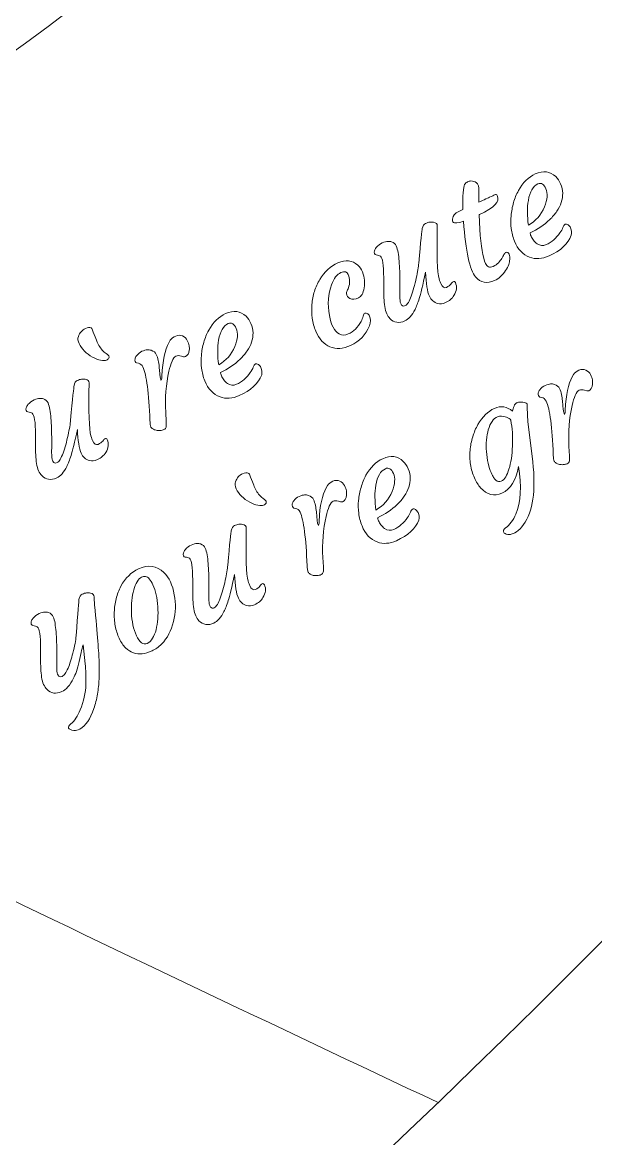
# Model space of a CAD drawing. Header units: inches. Extents: x -160 to 752, y 28 to 782.
# Drawn here: x 522.1 to 593.1, y 253.3 to 391.7 of the extents above; entities that cross this region are included whole.
import ezdxf

# ---------------------------------------------------------------- set-up
doc = ezdxf.new("R2010")
doc.units = ezdxf.units.IN
doc.header["$MEASUREMENT"] = 0
doc.layers.add('_U+0421_U+043B_U+043E_U+0439 1', color=7, linetype='Continuous')

# ---------------------------------------------------------------- blocks, each defined once
blk = doc.blocks.new('block 2')
at = {"layer": '_U+0421_U+043B_U+043E_U+0439 1', "color": 12, "lineweight": 9, "true_color": 0xe30513}
for points, knots in [([(305.09, 27.81), (184.24, 132.09), (55.29, 227.61), (-54.65, 344.61), (-130.38, 432.04), (-160.47, 554.53), (-106.38, 659.79), (-61.65, 746.82), (0.67, 769.94), (55.4, 761.15), (152.47, 745.58), (244.36, 626.03), (305, 559.17), (383.27, 640.56), (469.58, 781.89), (597.36, 753.44), (657.3, 740.1), (700.3, 699.79), (723.45, 645.65), (746.6, 591.54), (751.52, 539.49), (735.49, 482.62), (690.02, 321.27), (429.51, 136.47), (305.09, 27.81), (305.09, 27.81), (305.09, 27.81), (305.09, 27.81)], [0, 0, 0, 0, 1, 1, 1, 2, 2, 2, 3, 3, 3, 4, 4, 4, 5, 5, 5, 6, 6, 6, 7, 7, 7, 8, 8, 8, 9, 9, 9, 9]), ([(670.88, 364.34), (655.01, 380.54), (632.57, 427.43), (627.62, 477.67), (622.67, 527.9), (621.34, 580.31), (602.67, 628.66), (589.88, 661.76), (568.4, 688.48), (543.29, 712.94), (541.66, 711.85), (541.26, 708.78), (541.34, 708.11), (541.8, 704.21), (541.67, 700.71), (541.67, 697.3), (541.49, 692.71), (539.04, 688.35), (534.61, 686.78), (530.95, 685.48), (528.52, 686.5), (527.18, 688.24), (524.79, 691.33), (526.96, 699.99), (527.97, 703.86), (522.78, 702.35), (514.64, 698.89), (511.71, 703.18), (510.34, 705.19), (510.19, 707.53), (510.99, 709.72), (511.79, 711.92), (513.07, 713.55), (515.07, 714.76), (519.19, 717.24), (526.43, 717.48), (531.32, 717.21), (532.9, 717.12), (535.12, 718.53), (535.98, 719.89), (526.65, 728.66), (516.26, 737.13), (506.63, 745.69)], [0, 0, 0, 0, 1, 1, 1, 2, 2, 2, 3, 3, 3, 4, 4, 4, 5, 5, 5, 6, 6, 6, 7, 7, 7, 8, 8, 8, 9, 9, 9, 10, 10, 10, 11, 11, 11, 12, 12, 12, 13, 13, 13, 14, 14, 14, 14]), ([(734.6, 615.17), (715.07, 606.43), (695.54, 597.69), (677.91, 587.38), (678.45, 585.5), (680.71, 584.45), (681.37, 584.32), (685.22, 583.56), (688.52, 582.36), (691.76, 581.32), (696.07, 579.73), (699.46, 576.06), (699.6, 571.37), (699.72, 567.49), (698, 565.49), (695.93, 564.74), (692.26, 563.42), (684.68, 568.14), (681.31, 570.29), (681.15, 564.89), (681.95, 556.08), (676.96, 554.61), (674.63, 553.93), (672.36, 554.5), (670.52, 555.94), (668.67, 557.37), (667.5, 559.08), (666.97, 561.37), (665.87, 566.05), (667.87, 573.01), (669.63, 577.58), (670.2, 579.05), (670.01, 580.87), (668.99, 582.1), (655.04, 573.1), (642.52, 562.61), (632.67, 550.23), (610.05, 521.8), (601.03, 481.69), (582.53, 450.13), (581.07, 450.78), (580.09, 452.32), (579.94, 453.89), (579.48, 458.76), (578.17, 465.89), (575.1, 469.59), (573.61, 471.4), (571.79, 472.41), (569.51, 472.87), (567.22, 473.34), (564.93, 472.84), (563.15, 471.19), (559.34, 467.65), (563.97, 460.12), (566.24, 455.22), (562.27, 455.64), (553.38, 456.48), (550.68, 453.66), (549.16, 452.08), (548.51, 449.52), (550.34, 446.1), (552.56, 441.96), (557.24, 440.18), (561.8, 440.68), (565.17, 441.19), (568.65, 441.59), (572.44, 442.63), (573.09, 442.81), (575.4, 442.79), (576.72, 441.35), (555.97, 411.27), (524.71, 390.15), (493.44, 369.02)], [0, 0, 0, 0, 1, 1, 1, 2, 2, 2, 3, 3, 3, 4, 4, 4, 5, 5, 5, 6, 6, 6, 7, 7, 7, 8, 8, 8, 9, 9, 9, 10, 10, 10, 11, 11, 11, 12, 12, 12, 13, 13, 13, 14, 14, 14, 15, 15, 15, 16, 16, 16, 17, 17, 17, 18, 18, 18, 19, 19, 19, 20, 20, 20, 21, 21, 21, 22, 22, 22, 23, 23, 23, 24, 24, 24, 24]), ([(-133.18, 526.04), (-108.39, 533.44), (-83.6, 540.85), (-55.47, 535.1), (-54.61, 536.86), (-55.84, 539.06), (-56.24, 539.6), (-58.58, 542.75), (-60.21, 545.86), (-61.91, 548.81), (-64.03, 552.88), (-64.07, 557.88), (-61.02, 561.45), (-58.5, 564.4), (-55.88, 564.72), (-53.85, 563.88), (-50.24, 562.39), (-47.8, 553.8), (-46.76, 549.95), (-43.01, 553.84), (-37.67, 560.89), (-33, 558.62), (-30.8, 557.56), (-29.51, 555.61), (-29.12, 553.31), (-28.72, 551.01), (-29.01, 548.95), (-30.14, 546.9), (-32.48, 542.7), (-38.64, 538.89), (-43.02, 536.7), (-44.43, 535.99), (-45.61, 534.2), (-45.68, 532.6), (-43.53, 531.93), (-41.35, 531.19), (-39.15, 530.35), (-4.07, 517.06), (36.62, 481.68), (67.42, 458.65), (98.21, 435.62), (119.11, 424.94), (144.76, 406.58), (170.42, 388.23), (200.83, 362.19), (232.92, 357.15), (265.02, 352.1), (298.81, 368.05), (336.18, 364.29), (362.16, 361.67), (390.05, 349.49), (418.01, 335.27), (417.56, 333.74), (416.16, 332.58), (414.62, 332.23), (409.84, 331.15), (402.94, 328.94), (399.66, 325.43), (398.06, 323.72), (397.29, 321.79), (397.12, 319.46), (396.95, 317.13), (397.73, 314.93), (399.6, 313.37), (403.59, 310.04), (410.47, 315.6), (415.05, 318.47), (415.14, 314.48), (415.43, 305.55), (418.57, 303.23), (420.34, 301.93), (422.95, 301.61), (426.11, 303.86), (429.94, 306.59), (431.11, 311.46), (430.03, 315.92), (429.09, 319.19), (428.26, 322.6), (426.74, 326.22), (426.48, 326.84), (425.92, 329.01), (427.18, 330.5), (436.29, 325.75), (445.6, 320.79), (454.68, 316.03), (470.92, 307.53), (487.23, 299.46), (503.26, 291.59), (502.8, 290.06), (501.4, 288.89), (499.86, 288.55), (495.08, 287.47), (488.18, 285.26), (484.9, 281.75), (483.3, 280.03), (482.53, 278.11), (482.36, 275.78), (482.19, 273.45), (482.97, 271.25), (484.84, 269.68), (488.83, 266.36), (495.71, 271.91), (500.29, 274.79), (500.38, 270.79), (500.67, 261.87), (503.81, 259.55), (505.58, 258.24), (508.2, 257.93), (511.36, 260.18), (515.18, 262.91), (516.35, 267.77), (515.27, 272.23), (514.33, 275.51), (513.5, 278.92), (511.98, 282.54), (511.72, 283.16), (511.3, 285.41), (512.56, 286.9), (532.97, 276.97), (553.26, 267.38), (573.56, 257.79)], [0, 0, 0, 0, 1, 1, 1, 2, 2, 2, 3, 3, 3, 4, 4, 4, 5, 5, 5, 6, 6, 6, 7, 7, 7, 8, 8, 8, 9, 9, 9, 10, 10, 10, 11, 11, 11, 12, 12, 12, 13, 13, 13, 14, 14, 14, 15, 15, 15, 16, 16, 16, 17, 17, 17, 18, 18, 18, 19, 19, 19, 20, 20, 20, 21, 21, 21, 22, 22, 22, 23, 23, 23, 24, 24, 24, 25, 25, 25, 26, 26, 26, 27, 27, 27, 28, 28, 28, 29, 29, 29, 30, 30, 30, 31, 31, 31, 32, 32, 32, 33, 33, 33, 34, 34, 34, 35, 35, 35, 36, 36, 36, 37, 37, 37, 38, 38, 38, 39, 39, 39, 40, 40, 40, 40])]:
    blk.add_open_spline(points, degree=3, knots=knots, dxfattribs=at)
at = {"layer": '_U+0421_U+043B_U+043E_U+0439 1', "lineweight": 0}
for points, knots in [([(583.03, 364.55), (582.82, 365.07), (582.69, 365.59), (582.63, 366.11), (582.56, 366.64), (582.56, 367.17), (582.61, 367.71), (582.66, 368.26), (582.76, 368.8), (582.91, 369.33), (583.06, 369.86), (583.26, 370.36), (583.52, 370.82), (584.06, 371.81), (584.76, 372.5), (585.61, 372.88), (586.6, 373.33), (587.44, 373.22), (588.14, 372.55), (588.38, 372.32), (588.58, 372.02), (588.75, 371.64), (588.92, 371.26), (589, 370.87), (589.01, 370.49), (589.01, 370.11), (588.95, 369.72), (588.83, 369.35), (588.7, 368.97), (588.51, 368.61), (588.27, 368.25), (588.02, 367.88), (587.74, 367.54), (587.4, 367.22), (586.71, 366.56), (585.9, 366.01), (584.96, 365.57), (584.97, 365.48), (585.01, 365.35), (585.08, 365.19), (585.15, 365.03), (585.25, 364.85), (585.38, 364.67), (585.51, 364.49), (585.66, 364.34), (585.83, 364.23), (586.2, 363.98), (586.58, 363.94), (586.97, 364.12), (587.64, 364.42), (588.2, 364.91), (588.66, 365.59), (588.83, 365.83), (588.95, 366.05), (589.03, 366.25), (589.11, 366.46), (589.2, 366.59), (589.3, 366.64), (589.41, 366.68), (589.53, 366.66), (589.66, 366.57), (589.79, 366.48), (589.9, 366.36), (589.97, 366.2), (590.11, 365.9), (590.14, 365.59), (590.07, 365.29), (589.67, 364.23), (588.75, 363.37), (587.31, 362.72), (586.45, 362.34), (585.65, 362.28), (584.91, 362.56), (584.07, 362.88), (583.44, 363.55), (583.03, 364.55), (583.03, 364.55), (583.03, 364.55), (583.03, 364.55)], [0, 0, 0, 0, 1, 1, 1, 2, 2, 2, 3, 3, 3, 4, 4, 4, 5, 5, 5, 6, 6, 6, 7, 7, 7, 8, 8, 8, 9, 9, 9, 10, 10, 10, 11, 11, 11, 12, 12, 12, 13, 13, 13, 14, 14, 14, 15, 15, 15, 16, 16, 16, 17, 17, 17, 18, 18, 18, 19, 19, 19, 20, 20, 20, 21, 21, 21, 22, 22, 22, 23, 23, 23, 24, 24, 24, 25, 25, 25, 26, 26, 26, 26]), ([(581.96, 363.15), (582.13, 363.23), (582.26, 363.15), (582.36, 362.93), (582.45, 362.74), (582.47, 362.52), (582.44, 362.29), (582.44, 361.89), (582.27, 361.43), (581.93, 360.91), (581.55, 360.33), (581.1, 359.92), (580.56, 359.68), (579.62, 359.26), (578.84, 359.4), (578.22, 360.13), (577.48, 360.99), (576.97, 363.28), (576.71, 367.03), (576.02, 366.78), (575.6, 366.74), (575.46, 366.88), (575.43, 366.93), (575.39, 366.98), (575.36, 367.04), (575.34, 367.1), (575.33, 367.18), (575.35, 367.29), (575.37, 367.4), (575.4, 367.51), (575.45, 367.62), (575.58, 367.88), (575.75, 368.06), (575.96, 368.15), (575.96, 368.15), (576.65, 368.46), (576.65, 368.46), (576.61, 370.21), (576.68, 371.24), (576.85, 371.57), (576.94, 371.72), (577.06, 371.83), (577.22, 371.9), (577.37, 371.97), (577.51, 372.01), (577.63, 372.01), (577.76, 372.02), (577.88, 372.01), (577.99, 371.96), (578.25, 371.88), (578.44, 371.72), (578.53, 371.51), (578.59, 371.39), (578.61, 371.24), (578.61, 371.06), (578.61, 371.06), (578.6, 369.37), (578.6, 369.37), (578.6, 369.37), (578.8, 369.47), (578.8, 369.47), (579.16, 369.63), (579.45, 369.76), (579.67, 369.87), (579.67, 369.87), (579.83, 369.94), (580.16, 370.1), (580.27, 370.15), (580.41, 370.22), (580.57, 370.29), (580.74, 370.37), (580.85, 370.35), (580.9, 370.23), (581.25, 369.46), (580.51, 368.67), (578.71, 367.85), (578.71, 367.85), (578.64, 367.82), (578.64, 367.82), (578.64, 367.82), (578.74, 366.03), (578.74, 366.03), (578.88, 363.92), (579.12, 362.5), (579.45, 361.78), (579.54, 361.58), (579.66, 361.44), (579.8, 361.37), (579.95, 361.3), (580.15, 361.32), (580.4, 361.43), (580.66, 361.55), (580.87, 361.7), (581.04, 361.88), (581.2, 362.06), (581.35, 362.24), (581.45, 362.42), (581.56, 362.6), (581.65, 362.75), (581.72, 362.89), (581.8, 363.03), (581.88, 363.12), (581.96, 363.15), (581.96, 363.15), (581.96, 363.15), (581.96, 363.15)], [0, 0, 0, 0, 1, 1, 1, 2, 2, 2, 3, 3, 3, 4, 4, 4, 5, 5, 5, 6, 6, 6, 7, 7, 7, 8, 8, 8, 9, 9, 9, 10, 10, 10, 11, 11, 11, 12, 12, 12, 13, 13, 13, 14, 14, 14, 15, 15, 15, 16, 16, 16, 17, 17, 17, 18, 18, 18, 19, 19, 19, 20, 20, 20, 21, 21, 21, 22, 22, 22, 23, 23, 23, 24, 24, 24, 25, 25, 25, 26, 26, 26, 27, 27, 27, 28, 28, 28, 29, 29, 29, 30, 30, 30, 31, 31, 31, 32, 32, 32, 33, 33, 33, 34, 34, 34, 35, 35, 35, 35]), ([(585.94, 371.64), (585.33, 371.37), (584.93, 370.68), (584.75, 369.6), (584.59, 368.67), (584.6, 367.64), (584.75, 366.52), (585.68, 367.06), (586.34, 367.82), (586.75, 368.81), (587.13, 369.73), (587.18, 370.48), (586.92, 371.05), (586.67, 371.62), (586.34, 371.82), (585.94, 371.64), (585.94, 371.64), (585.94, 371.64), (585.94, 371.64)], [0, 0, 0, 0, 1, 1, 1, 2, 2, 2, 3, 3, 3, 4, 4, 4, 5, 5, 5, 6, 6, 6, 6]), ([(575.42, 359.52), (575.55, 359.58), (575.65, 359.55), (575.71, 359.41), (575.94, 358.91), (575.88, 358.37), (575.53, 357.81), (575.3, 357.44), (574.95, 357.15), (574.5, 356.94), (574.13, 356.78), (573.81, 356.74), (573.53, 356.82), (573.04, 356.97), (572.69, 357.28), (572.49, 357.73), (572.23, 358.3), (572.07, 359.29), (572.02, 360.69), (571.67, 359.08), (571.41, 358), (571.23, 357.44), (571.05, 356.88), (570.87, 356.43), (570.71, 356.09), (570.34, 355.35), (569.92, 354.88), (569.45, 354.67), (568.74, 354.34), (568.12, 354.44), (567.6, 354.95), (567.44, 355.11), (567.31, 355.31), (567.2, 355.56), (567.09, 355.8), (567.01, 356.1), (566.95, 356.44), (566.9, 356.78), (566.87, 357.15), (566.85, 357.54), (566.83, 357.93), (566.83, 358.33), (566.83, 358.75), (566.83, 358.75), (566.83, 360.01), (566.83, 360.01), (566.82, 361.62), (566.69, 362.51), (566.42, 362.69), (566.3, 362.77), (566.12, 362.82), (565.88, 362.84), (565.79, 362.85), (565.73, 362.9), (565.68, 363.01), (565.63, 363.11), (565.63, 363.23), (565.68, 363.36), (565.72, 363.49), (565.79, 363.62), (565.89, 363.75), (566.11, 364.01), (566.37, 364.2), (566.65, 364.33), (566.93, 364.46), (567.16, 364.52), (567.34, 364.53), (567.52, 364.54), (567.67, 364.51), (567.81, 364.46), (568.08, 364.36), (568.27, 364.19), (568.38, 363.96), (568.48, 363.73), (568.56, 363.45), (568.62, 363.13), (568.67, 362.81), (568.71, 362.45), (568.74, 362.06), (568.77, 361.67), (568.8, 361.26), (568.81, 360.84), (568.84, 359.72), (568.85, 358.98), (568.84, 358.61), (568.84, 358.61), (568.82, 357.8), (568.82, 357.8), (568.82, 357.32), (568.86, 357), (568.93, 356.84), (569.01, 356.68), (569.09, 356.57), (569.17, 356.53), (569.25, 356.49), (569.36, 356.5), (569.5, 356.56), (569.63, 356.62), (569.76, 356.75), (569.88, 356.96), (570, 357.17), (570.12, 357.43), (570.24, 357.74), (570.36, 358.05), (570.47, 358.4), (570.58, 358.79), (570.68, 359.17), (570.77, 359.56), (570.86, 359.96), (571.03, 360.75), (571.13, 361.37), (571.17, 361.82), (571.42, 364.55), (571.56, 365.98), (571.6, 366.11), (571.67, 366.44), (571.81, 366.65), (572, 366.74), (572.19, 366.83), (572.37, 366.89), (572.54, 366.91), (572.7, 366.93), (572.85, 366.92), (572.99, 366.89), (573.32, 366.82), (573.48, 366.67), (573.47, 366.46), (573.39, 362.87), (573.46, 360.67), (573.7, 359.87), (573.78, 359.59), (573.85, 359.4), (573.9, 359.31), (574.09, 358.87), (574.33, 358.7), (574.59, 358.82), (574.84, 358.94), (575.03, 359.08), (575.15, 359.24), (575.27, 359.4), (575.36, 359.5), (575.42, 359.52), (575.42, 359.52), (575.42, 359.52), (575.42, 359.52)], [0, 0, 0, 0, 1, 1, 1, 2, 2, 2, 3, 3, 3, 4, 4, 4, 5, 5, 5, 6, 6, 6, 7, 7, 7, 8, 8, 8, 9, 9, 9, 10, 10, 10, 11, 11, 11, 12, 12, 12, 13, 13, 13, 14, 14, 14, 15, 15, 15, 16, 16, 16, 17, 17, 17, 18, 18, 18, 19, 19, 19, 20, 20, 20, 21, 21, 21, 22, 22, 22, 23, 23, 23, 24, 24, 24, 25, 25, 25, 26, 26, 26, 27, 27, 27, 28, 28, 28, 29, 29, 29, 30, 30, 30, 31, 31, 31, 32, 32, 32, 33, 33, 33, 34, 34, 34, 35, 35, 35, 36, 36, 36, 37, 37, 37, 38, 38, 38, 39, 39, 39, 40, 40, 40, 41, 41, 41, 42, 42, 42, 43, 43, 43, 44, 44, 44, 45, 45, 45, 46, 46, 46, 47, 47, 47, 48, 48, 48, 48]), ([(558.42, 353.4), (558.2, 353.91), (558.06, 354.45), (557.98, 355.02), (557.9, 355.58), (557.88, 356.15), (557.93, 356.7), (557.97, 357.26), (558.08, 357.8), (558.25, 358.33), (558.42, 358.86), (558.64, 359.35), (558.92, 359.8), (559.49, 360.76), (560.24, 361.44), (561.16, 361.85), (562.11, 362.28), (562.93, 362.19), (563.61, 361.59), (563.86, 361.37), (564.05, 361.09), (564.2, 360.74), (564.35, 360.39), (564.43, 360.05), (564.46, 359.72), (564.48, 359.38), (564.47, 359.07), (564.41, 358.77), (564.29, 358.1), (564.05, 357.69), (563.69, 357.52), (563.29, 357.34), (562.95, 357.32), (562.65, 357.45), (562.4, 357.57), (562.25, 357.77), (562.2, 358.05), (562.18, 358.14), (562.2, 358.23), (562.26, 358.33), (562.32, 358.43), (562.39, 358.58), (562.46, 358.77), (562.66, 359.33), (562.65, 359.88), (562.43, 360.42), (562.28, 360.78), (561.98, 360.86), (561.52, 360.66), (561.04, 360.44), (560.65, 359.94), (560.36, 359.15), (559.95, 358.01), (559.85, 356.74), (560.1, 355.36), (560.3, 354.16), (560.71, 353.39), (561.32, 353.07), (561.68, 352.88), (562.05, 352.87), (562.44, 353.05), (563.09, 353.34), (563.62, 353.86), (564.02, 354.6), (564.13, 354.83), (564.22, 355.04), (564.27, 355.24), (564.31, 355.45), (564.39, 355.57), (564.49, 355.62), (564.59, 355.66), (564.69, 355.65), (564.8, 355.58), (564.91, 355.52), (565, 355.41), (565.07, 355.26), (565.22, 354.92), (565.22, 354.51), (565.06, 354.05), (564.61, 352.94), (563.84, 352.13), (562.73, 351.63), (561.78, 351.21), (560.93, 351.15), (560.17, 351.45), (559.42, 351.76), (558.84, 352.41), (558.42, 353.4), (558.42, 353.4), (558.42, 353.4), (558.42, 353.4)], [0, 0, 0, 0, 1, 1, 1, 2, 2, 2, 3, 3, 3, 4, 4, 4, 5, 5, 5, 6, 6, 6, 7, 7, 7, 8, 8, 8, 9, 9, 9, 10, 10, 10, 11, 11, 11, 12, 12, 12, 13, 13, 13, 14, 14, 14, 15, 15, 15, 16, 16, 16, 17, 17, 17, 18, 18, 18, 19, 19, 19, 20, 20, 20, 21, 21, 21, 22, 22, 22, 23, 23, 23, 24, 24, 24, 25, 25, 25, 26, 26, 26, 27, 27, 27, 28, 28, 28, 29, 29, 29, 30, 30, 30, 30]), ([(544.66, 347.25), (544.46, 347.76), (544.32, 348.28), (544.26, 348.81), (544.2, 349.33), (544.19, 349.87), (544.24, 350.41), (544.29, 350.95), (544.39, 351.49), (544.54, 352.02), (544.7, 352.55), (544.9, 353.05), (545.15, 353.51), (545.7, 354.51), (546.4, 355.19), (547.24, 355.57), (548.23, 356.02), (549.08, 355.91), (549.78, 355.24), (550.02, 355.02), (550.22, 354.71), (550.38, 354.33), (550.55, 353.95), (550.64, 353.57), (550.64, 353.18), (550.65, 352.8), (550.59, 352.42), (550.46, 352.04), (550.33, 351.67), (550.15, 351.3), (549.9, 350.94), (549.66, 350.58), (549.37, 350.24), (549.03, 349.91), (548.34, 349.25), (547.53, 348.7), (546.6, 348.27), (546.61, 348.17), (546.65, 348.05), (546.72, 347.88), (546.79, 347.72), (546.88, 347.54), (547.02, 347.36), (547.15, 347.18), (547.29, 347.03), (547.46, 346.92), (547.83, 346.67), (548.21, 346.63), (548.6, 346.81), (549.28, 347.11), (549.84, 347.6), (550.3, 348.29), (550.47, 348.52), (550.59, 348.74), (550.67, 348.95), (550.74, 349.15), (550.84, 349.28), (550.94, 349.33), (551.04, 349.37), (551.16, 349.35), (551.3, 349.26), (551.43, 349.17), (551.53, 349.05), (551.61, 348.89), (551.74, 348.59), (551.78, 348.28), (551.71, 347.98), (551.31, 346.92), (550.38, 346.06), (548.94, 345.41), (548.09, 345.03), (547.29, 344.98), (546.55, 345.25), (545.7, 345.57), (545.08, 346.24), (544.66, 347.25), (544.66, 347.25), (544.66, 347.25), (544.66, 347.25)], [0, 0, 0, 0, 1, 1, 1, 2, 2, 2, 3, 3, 3, 4, 4, 4, 5, 5, 5, 6, 6, 6, 7, 7, 7, 8, 8, 8, 9, 9, 9, 10, 10, 10, 11, 11, 11, 12, 12, 12, 13, 13, 13, 14, 14, 14, 15, 15, 15, 16, 16, 16, 17, 17, 17, 18, 18, 18, 19, 19, 19, 20, 20, 20, 21, 21, 21, 22, 22, 22, 23, 23, 23, 24, 24, 24, 25, 25, 25, 26, 26, 26, 26]), ([(547.57, 354.33), (546.96, 354.06), (546.57, 353.38), (546.38, 352.29), (546.23, 351.36), (546.23, 350.33), (546.39, 349.22), (547.31, 349.75), (547.98, 350.51), (548.39, 351.5), (548.76, 352.42), (548.82, 353.17), (548.56, 353.74), (548.3, 354.32), (547.97, 354.51), (547.57, 354.33), (547.57, 354.33), (547.57, 354.33), (547.57, 354.33)], [0, 0, 0, 0, 1, 1, 1, 2, 2, 2, 3, 3, 3, 4, 4, 4, 5, 5, 5, 6, 6, 6, 6]), ([(530.72, 353.64), (531.1, 352.65), (531.32, 352.09), (531.38, 351.96), (531.59, 351.5), (531.87, 351.11), (532.21, 350.79), (532.55, 350.57), (532.74, 350.41), (532.78, 350.32), (532.83, 350.22), (532.82, 350.13), (532.77, 350.05), (532.73, 349.96), (532.63, 349.88), (532.48, 349.81), (532.33, 349.74), (532.09, 349.74), (531.76, 349.8), (531.44, 349.87), (531.11, 349.99), (530.77, 350.18), (529.97, 350.63), (529.4, 351.19), (529.09, 351.86), (528.94, 352.18), (528.91, 352.47), (529, 352.73), (529.17, 353.2), (529.46, 353.53), (529.87, 353.72), (530.17, 353.85), (530.41, 353.88), (530.58, 353.8), (530.64, 353.76), (530.69, 353.71), (530.72, 353.64), (530.72, 353.64), (530.72, 353.64), (530.72, 353.64)], [0, 0, 0, 0, 1, 1, 1, 2, 2, 2, 3, 3, 3, 4, 4, 4, 5, 5, 5, 6, 6, 6, 7, 7, 7, 8, 8, 8, 9, 9, 9, 10, 10, 10, 11, 11, 11, 12, 12, 12, 13, 13, 13, 13]), ([(538.64, 341.12), (538.48, 341.16), (538.34, 341.21), (538.23, 341.28), (538.11, 341.36), (538.03, 341.44), (537.99, 341.51), (537.95, 341.59), (537.92, 341.69), (537.91, 341.82), (537.89, 341.95), (537.88, 342.11), (537.87, 342.3), (537.74, 345.74), (537.45, 347.96), (537, 348.96), (536.86, 349.23), (536.67, 349.38), (536.45, 349.42), (536.45, 349.42), (536.22, 349.46), (536.22, 349.46), (536.15, 349.48), (536.09, 349.54), (536.04, 349.64), (535.99, 349.74), (535.98, 349.85), (536.02, 349.98), (536.05, 350.1), (536.11, 350.23), (536.2, 350.35), (536.39, 350.6), (536.62, 350.78), (536.88, 350.9), (537.15, 351.02), (537.36, 351.08), (537.54, 351.09), (537.71, 351.1), (537.88, 351.08), (538.02, 351.03), (538.34, 350.92), (538.55, 350.75), (538.66, 350.52), (538.76, 350.29), (538.84, 350.04), (538.89, 349.78), (538.95, 349.52), (538.99, 349.25), (539.01, 348.99), (539.04, 348.73), (539.06, 348.48), (539.08, 348.24), (539.1, 348), (539.12, 347.82), (539.14, 347.71), (539.19, 347.49), (539.23, 347.36), (539.26, 347.31), (539.35, 347.5), (539.38, 347.65), (539.35, 347.78), (539.35, 347.78), (539.4, 348.58), (539.4, 348.58), (539.54, 350.27), (539.87, 351.5), (540.39, 352.27), (540.54, 352.48), (540.77, 352.65), (541.06, 352.78), (541.35, 352.92), (541.64, 352.92), (541.91, 352.8), (542.18, 352.67), (542.38, 352.49), (542.5, 352.24), (542.62, 352), (542.7, 351.78), (542.73, 351.6), (542.76, 351.41), (542.76, 351.23), (542.74, 351.04), (542.69, 350.63), (542.54, 350.37), (542.27, 350.24), (542.19, 350.21), (542.11, 350.21), (542.02, 350.23), (542.02, 350.23), (541.76, 350.31), (541.76, 350.31), (541.49, 350.39), (541.27, 350.39), (541.09, 350.31), (540.91, 350.23), (540.75, 350.02), (540.61, 349.67), (540.46, 349.33), (540.33, 348.91), (540.22, 348.42), (539.85, 346.8), (539.72, 345.11), (539.82, 343.35), (539.82, 343.35), (539.89, 342.17), (539.89, 342.17), (539.9, 341.87), (539.9, 341.66), (539.87, 341.51), (539.84, 341.37), (539.75, 341.27), (539.6, 341.2), (539.46, 341.14), (539.3, 341.1), (539.12, 341.09), (538.95, 341.07), (538.79, 341.08), (538.64, 341.12), (538.64, 341.12), (538.64, 341.12), (538.64, 341.12)], [0, 0, 0, 0, 1, 1, 1, 2, 2, 2, 3, 3, 3, 4, 4, 4, 5, 5, 5, 6, 6, 6, 7, 7, 7, 8, 8, 8, 9, 9, 9, 10, 10, 10, 11, 11, 11, 12, 12, 12, 13, 13, 13, 14, 14, 14, 15, 15, 15, 16, 16, 16, 17, 17, 17, 18, 18, 18, 19, 19, 19, 20, 20, 20, 21, 21, 21, 22, 22, 22, 23, 23, 23, 24, 24, 24, 25, 25, 25, 26, 26, 26, 27, 27, 27, 28, 28, 28, 29, 29, 29, 30, 30, 30, 31, 31, 31, 32, 32, 32, 33, 33, 33, 34, 34, 34, 35, 35, 35, 36, 36, 36, 37, 37, 37, 38, 38, 38, 39, 39, 39, 40, 40, 40, 40]), ([(588.59, 336.89), (588.44, 336.92), (588.3, 336.98), (588.18, 337.05), (588.06, 337.13), (587.99, 337.21), (587.95, 337.28), (587.9, 337.36), (587.88, 337.46), (587.86, 337.59), (587.85, 337.72), (587.84, 337.88), (587.83, 338.07), (587.7, 341.51), (587.41, 343.73), (586.96, 344.73), (586.82, 344.99), (586.63, 345.15), (586.41, 345.19), (586.41, 345.19), (586.18, 345.23), (586.18, 345.23), (586.11, 345.25), (586.05, 345.3), (586, 345.41), (585.95, 345.51), (585.94, 345.62), (585.98, 345.75), (586.01, 345.87), (586.07, 346), (586.16, 346.12), (586.35, 346.37), (586.58, 346.55), (586.84, 346.67), (587.11, 346.79), (587.32, 346.85), (587.5, 346.86), (587.67, 346.87), (587.83, 346.85), (587.98, 346.8), (588.29, 346.69), (588.51, 346.52), (588.62, 346.29), (588.72, 346.06), (588.8, 345.81), (588.85, 345.55), (588.91, 345.29), (588.95, 345.02), (588.97, 344.76), (589, 344.5), (589.02, 344.25), (589.04, 344.01), (589.06, 343.77), (589.08, 343.59), (589.1, 343.48), (589.15, 343.26), (589.19, 343.13), (589.22, 343.08), (589.3, 343.26), (589.33, 343.42), (589.31, 343.55), (589.31, 343.55), (589.36, 344.35), (589.36, 344.35), (589.5, 346.04), (589.83, 347.27), (590.35, 348.03), (590.5, 348.25), (590.73, 348.42), (591.02, 348.55), (591.31, 348.69), (591.6, 348.69), (591.87, 348.56), (592.14, 348.44), (592.34, 348.26), (592.46, 348.01), (592.58, 347.76), (592.66, 347.55), (592.69, 347.37), (592.72, 347.18), (592.72, 347), (592.7, 346.81), (592.65, 346.4), (592.5, 346.14), (592.23, 346.01), (592.15, 345.98), (592.07, 345.98), (591.98, 346), (591.98, 346), (591.72, 346.08), (591.72, 346.08), (591.45, 346.16), (591.23, 346.16), (591.05, 346.08), (590.87, 346), (590.71, 345.79), (590.56, 345.44), (590.42, 345.1), (590.29, 344.68), (590.18, 344.19), (589.81, 342.57), (589.68, 340.88), (589.77, 339.11), (589.77, 339.11), (589.85, 337.93), (589.85, 337.93), (589.86, 337.64), (589.85, 337.42), (589.83, 337.28), (589.8, 337.14), (589.71, 337.04), (589.56, 336.97), (589.42, 336.91), (589.26, 336.87), (589.08, 336.86), (588.91, 336.84), (588.75, 336.85), (588.59, 336.89), (588.59, 336.89), (588.59, 336.89), (588.59, 336.89)], [0, 0, 0, 0, 1, 1, 1, 2, 2, 2, 3, 3, 3, 4, 4, 4, 5, 5, 5, 6, 6, 6, 7, 7, 7, 8, 8, 8, 9, 9, 9, 10, 10, 10, 11, 11, 11, 12, 12, 12, 13, 13, 13, 14, 14, 14, 15, 15, 15, 16, 16, 16, 17, 17, 17, 18, 18, 18, 19, 19, 19, 20, 20, 20, 21, 21, 21, 22, 22, 22, 23, 23, 23, 24, 24, 24, 25, 25, 25, 26, 26, 26, 27, 27, 27, 28, 28, 28, 29, 29, 29, 30, 30, 30, 31, 31, 31, 32, 32, 32, 33, 33, 33, 34, 34, 34, 35, 35, 35, 36, 36, 36, 37, 37, 37, 38, 38, 38, 39, 39, 39, 40, 40, 40, 40]), ([(532.28, 340.06), (532.42, 340.12), (532.52, 340.09), (532.58, 339.96), (532.8, 339.45), (532.75, 338.91), (532.4, 338.35), (532.16, 337.98), (531.82, 337.69), (531.37, 337.49), (531, 337.32), (530.67, 337.28), (530.4, 337.36), (529.9, 337.51), (529.56, 337.82), (529.35, 338.27), (529.09, 338.84), (528.94, 339.83), (528.89, 341.23), (528.54, 339.62), (528.27, 338.54), (528.09, 337.98), (527.91, 337.42), (527.74, 336.97), (527.57, 336.63), (527.2, 335.89), (526.79, 335.42), (526.32, 335.21), (525.6, 334.88), (524.98, 334.98), (524.47, 335.49), (524.31, 335.65), (524.18, 335.85), (524.07, 336.1), (523.96, 336.35), (523.87, 336.64), (523.82, 336.98), (523.77, 337.32), (523.73, 337.69), (523.72, 338.08), (523.7, 338.47), (523.69, 338.88), (523.7, 339.29), (523.7, 339.29), (523.69, 340.55), (523.69, 340.55), (523.69, 342.16), (523.55, 343.05), (523.28, 343.23), (523.17, 343.31), (522.99, 343.36), (522.75, 343.38), (522.66, 343.39), (522.59, 343.45), (522.54, 343.55), (522.5, 343.65), (522.5, 343.77), (522.54, 343.9), (522.58, 344.03), (522.66, 344.16), (522.76, 344.29), (522.98, 344.55), (523.23, 344.74), (523.52, 344.87), (523.8, 345), (524.03, 345.07), (524.21, 345.07), (524.38, 345.08), (524.54, 345.05), (524.67, 345.01), (524.95, 344.9), (525.14, 344.73), (525.24, 344.5), (525.35, 344.27), (525.43, 343.99), (525.48, 343.67), (525.54, 343.35), (525.58, 342.99), (525.61, 342.6), (525.64, 342.21), (525.66, 341.81), (525.68, 341.38), (525.7, 340.26), (525.71, 339.52), (525.71, 339.16), (525.71, 339.16), (525.69, 338.34), (525.69, 338.34), (525.69, 337.86), (525.73, 337.54), (525.8, 337.38), (525.87, 337.22), (525.95, 337.11), (526.03, 337.07), (526.12, 337.03), (526.23, 337.04), (526.36, 337.1), (526.5, 337.16), (526.63, 337.3), (526.75, 337.5), (526.87, 337.71), (526.99, 337.97), (527.11, 338.28), (527.23, 338.59), (527.34, 338.94), (527.44, 339.33), (527.54, 339.71), (527.64, 340.11), (527.73, 340.51), (527.89, 341.29), (528, 341.91), (528.04, 342.36), (528.29, 345.09), (528.43, 346.52), (528.47, 346.65), (528.54, 346.99), (528.67, 347.2), (528.87, 347.28), (529.06, 347.37), (529.24, 347.43), (529.4, 347.45), (529.57, 347.47), (529.72, 347.46), (529.86, 347.43), (530.18, 347.36), (530.35, 347.22), (530.34, 347), (530.26, 343.41), (530.33, 341.22), (530.56, 340.41), (530.65, 340.13), (530.72, 339.94), (530.76, 339.85), (530.96, 339.41), (531.19, 339.25), (531.46, 339.37), (531.71, 339.48), (531.89, 339.62), (532.02, 339.78), (532.14, 339.94), (532.23, 340.04), (532.28, 340.06), (532.28, 340.06), (532.28, 340.06), (532.28, 340.06)], [0, 0, 0, 0, 1, 1, 1, 2, 2, 2, 3, 3, 3, 4, 4, 4, 5, 5, 5, 6, 6, 6, 7, 7, 7, 8, 8, 8, 9, 9, 9, 10, 10, 10, 11, 11, 11, 12, 12, 12, 13, 13, 13, 14, 14, 14, 15, 15, 15, 16, 16, 16, 17, 17, 17, 18, 18, 18, 19, 19, 19, 20, 20, 20, 21, 21, 21, 22, 22, 22, 23, 23, 23, 24, 24, 24, 25, 25, 25, 26, 26, 26, 27, 27, 27, 28, 28, 28, 29, 29, 29, 30, 30, 30, 31, 31, 31, 32, 32, 32, 33, 33, 33, 34, 34, 34, 35, 35, 35, 36, 36, 36, 37, 37, 37, 38, 38, 38, 39, 39, 39, 40, 40, 40, 41, 41, 41, 42, 42, 42, 43, 43, 43, 44, 44, 44, 45, 45, 45, 46, 46, 46, 47, 47, 47, 48, 48, 48, 48]), ([(583.52, 336.63), (583.23, 334.91), (582.55, 333.81), (581.48, 333.32), (580.51, 332.89), (579.63, 333.11), (578.83, 333.99), (578.55, 334.29), (578.3, 334.7), (578.07, 335.22), (577.84, 335.73), (577.68, 336.28), (577.59, 336.87), (577.5, 337.45), (577.48, 338.03), (577.53, 338.61), (577.57, 339.19), (577.68, 339.75), (577.85, 340.3), (578.02, 340.84), (578.23, 341.35), (578.5, 341.81), (579.05, 342.79), (579.73, 343.46), (580.54, 343.83), (581.35, 344.19), (582.1, 344.07), (582.79, 343.47), (582.82, 343.58), (582.85, 343.68), (582.88, 343.79), (582.9, 343.89), (582.93, 343.99), (582.97, 344.1), (583.05, 344.32), (583.15, 344.45), (583.26, 344.5), (583.37, 344.55), (583.5, 344.58), (583.65, 344.6), (583.79, 344.62), (583.93, 344.61), (584.08, 344.6), (584.44, 344.56), (584.62, 344.45), (584.61, 344.27), (584.61, 343.44), (584.64, 342.64), (584.73, 341.88), (584.73, 341.88), (585.3, 337.2), (585.3, 337.2), (585.68, 333.63), (585.31, 331.04), (584.16, 329.43), (583.86, 329), (583.57, 328.7), (583.28, 328.53), (582.99, 328.35), (582.78, 328.25), (582.63, 328.23), (582.48, 328.2), (582.34, 328.2), (582.21, 328.21), (581.92, 328.26), (581.74, 328.34), (581.69, 328.45), (581.6, 328.66), (581.68, 328.84), (581.93, 329.01), (582.18, 329.18), (582.41, 329.41), (582.63, 329.72), (582.84, 330.02), (583.03, 330.35), (583.19, 330.72), (583.83, 332.22), (583.94, 334.19), (583.52, 336.63), (583.52, 336.63), (583.52, 336.63), (583.52, 336.63)], [0, 0, 0, 0, 1, 1, 1, 2, 2, 2, 3, 3, 3, 4, 4, 4, 5, 5, 5, 6, 6, 6, 7, 7, 7, 8, 8, 8, 9, 9, 9, 10, 10, 10, 11, 11, 11, 12, 12, 12, 13, 13, 13, 14, 14, 14, 15, 15, 15, 16, 16, 16, 17, 17, 17, 18, 18, 18, 19, 19, 19, 20, 20, 20, 21, 21, 21, 22, 22, 22, 23, 23, 23, 24, 24, 24, 25, 25, 25, 26, 26, 26, 27, 27, 27, 27]), ([(579.55, 338.47), (579.59, 337.98), (579.66, 337.5), (579.77, 337.02), (579.88, 336.55), (580, 336.17), (580.13, 335.89), (580.25, 335.61), (580.36, 335.41), (580.44, 335.27), (580.52, 335.13), (580.61, 335.02), (580.71, 334.93), (580.94, 334.74), (581.16, 334.7), (581.39, 334.8), (581.62, 334.9), (581.8, 335.08), (581.95, 335.34), (582.1, 335.6), (582.23, 335.92), (582.35, 336.31), (582.47, 336.7), (582.57, 337.13), (582.64, 337.62), (582.71, 338.11), (582.76, 338.62), (582.78, 339.15), (582.84, 340.33), (582.76, 341.4), (582.57, 342.37), (582.46, 342.52), (582.29, 342.64), (582.05, 342.73), (581.57, 342.9), (581.2, 342.92), (580.94, 342.8), (580.67, 342.68), (580.44, 342.48), (580.25, 342.2), (580.06, 341.91), (579.91, 341.57), (579.79, 341.18), (579.68, 340.8), (579.6, 340.37), (579.56, 339.9), (579.52, 339.43), (579.52, 338.95), (579.55, 338.47), (579.55, 338.47), (579.55, 338.47), (579.55, 338.47)], [0, 0, 0, 0, 1, 1, 1, 2, 2, 2, 3, 3, 3, 4, 4, 4, 5, 5, 5, 6, 6, 6, 7, 7, 7, 8, 8, 8, 9, 9, 9, 10, 10, 10, 11, 11, 11, 12, 12, 12, 13, 13, 13, 14, 14, 14, 15, 15, 15, 16, 16, 16, 17, 17, 17, 17]), ([(564.14, 329.26), (563.93, 329.78), (563.8, 330.3), (563.73, 330.82), (563.67, 331.35), (563.66, 331.88), (563.71, 332.42), (563.76, 332.97), (563.86, 333.5), (564.02, 334.03), (564.17, 334.57), (564.37, 335.07), (564.62, 335.53), (565.17, 336.52), (565.87, 337.21), (566.72, 337.59), (567.71, 338.04), (568.55, 337.93), (569.25, 337.26), (569.49, 337.03), (569.69, 336.73), (569.86, 336.35), (570.02, 335.97), (570.11, 335.58), (570.12, 335.2), (570.12, 334.81), (570.06, 334.43), (569.93, 334.06), (569.81, 333.68), (569.62, 333.32), (569.38, 332.95), (569.13, 332.59), (568.84, 332.25), (568.51, 331.93), (567.81, 331.26), (567, 330.72), (566.07, 330.28), (566.08, 330.19), (566.12, 330.06), (566.19, 329.9), (566.26, 329.74), (566.36, 329.56), (566.49, 329.38), (566.62, 329.2), (566.77, 329.05), (566.94, 328.94), (567.3, 328.69), (567.68, 328.65), (568.08, 328.82), (568.75, 329.13), (569.31, 329.62), (569.77, 330.3), (569.94, 330.53), (570.06, 330.76), (570.14, 330.96), (570.22, 331.17), (570.31, 331.3), (570.41, 331.34), (570.52, 331.39), (570.64, 331.37), (570.77, 331.28), (570.9, 331.19), (571.01, 331.07), (571.08, 330.91), (571.22, 330.6), (571.25, 330.3), (571.18, 329.99), (570.78, 328.94), (569.85, 328.08), (568.41, 327.43), (567.56, 327.05), (566.76, 326.99), (566.02, 327.27), (565.18, 327.59), (564.55, 328.25), (564.14, 329.26), (564.14, 329.26), (564.14, 329.26), (564.14, 329.26)], [0, 0, 0, 0, 1, 1, 1, 2, 2, 2, 3, 3, 3, 4, 4, 4, 5, 5, 5, 6, 6, 6, 7, 7, 7, 8, 8, 8, 9, 9, 9, 10, 10, 10, 11, 11, 11, 12, 12, 12, 13, 13, 13, 14, 14, 14, 15, 15, 15, 16, 16, 16, 17, 17, 17, 18, 18, 18, 19, 19, 19, 20, 20, 20, 21, 21, 21, 22, 22, 22, 23, 23, 23, 24, 24, 24, 25, 25, 25, 26, 26, 26, 26]), ([(567.04, 336.35), (566.44, 336.08), (566.04, 335.39), (565.85, 334.31), (565.7, 333.37), (565.71, 332.35), (565.86, 331.23), (566.78, 331.77), (567.45, 332.53), (567.86, 333.52), (568.24, 334.44), (568.29, 335.18), (568.03, 335.76), (567.77, 336.33), (567.45, 336.53), (567.04, 336.35), (567.04, 336.35), (567.04, 336.35), (567.04, 336.35)], [0, 0, 0, 0, 1, 1, 1, 2, 2, 2, 3, 3, 3, 4, 4, 4, 5, 5, 5, 6, 6, 6, 6]), ([(550.19, 335.66), (550.58, 334.67), (550.8, 334.11), (550.85, 333.98), (551.06, 333.52), (551.34, 333.13), (551.69, 332.81), (552.02, 332.58), (552.21, 332.43), (552.26, 332.33), (552.3, 332.24), (552.29, 332.15), (552.25, 332.06), (552.2, 331.97), (552.1, 331.9), (551.95, 331.83), (551.8, 331.76), (551.56, 331.76), (551.24, 331.82), (550.91, 331.88), (550.58, 332.01), (550.24, 332.2), (549.44, 332.64), (548.88, 333.2), (548.56, 333.87), (548.41, 334.2), (548.38, 334.49), (548.47, 334.74), (548.64, 335.22), (548.93, 335.55), (549.34, 335.73), (549.64, 335.87), (549.88, 335.9), (550.05, 335.81), (550.11, 335.78), (550.16, 335.73), (550.19, 335.66), (550.19, 335.66), (550.19, 335.66), (550.19, 335.66)], [0, 0, 0, 0, 1, 1, 1, 2, 2, 2, 3, 3, 3, 4, 4, 4, 5, 5, 5, 6, 6, 6, 7, 7, 7, 8, 8, 8, 9, 9, 9, 10, 10, 10, 11, 11, 11, 12, 12, 12, 13, 13, 13, 13]), ([(558.11, 323.13), (557.95, 323.17), (557.82, 323.22), (557.7, 323.3), (557.58, 323.38), (557.5, 323.45), (557.46, 323.53), (557.42, 323.61), (557.39, 323.71), (557.38, 323.84), (557.37, 323.97), (557.35, 324.13), (557.34, 324.32), (557.21, 327.76), (556.92, 329.98), (556.47, 330.97), (556.33, 331.24), (556.15, 331.4), (555.92, 331.43), (555.92, 331.43), (555.69, 331.48), (555.69, 331.48), (555.62, 331.5), (555.56, 331.55), (555.51, 331.65), (555.47, 331.75), (555.46, 331.87), (555.49, 331.99), (555.53, 332.12), (555.59, 332.24), (555.68, 332.37), (555.87, 332.62), (556.09, 332.8), (556.36, 332.92), (556.62, 333.03), (556.84, 333.1), (557.01, 333.11), (557.19, 333.12), (557.35, 333.1), (557.5, 333.04), (557.81, 332.94), (558.02, 332.76), (558.13, 332.53), (558.23, 332.3), (558.32, 332.06), (558.37, 331.8), (558.42, 331.53), (558.46, 331.27), (558.49, 331.01), (558.52, 330.75), (558.54, 330.49), (558.56, 330.25), (558.57, 330.02), (558.59, 329.84), (558.61, 329.73), (558.66, 329.51), (558.7, 329.37), (558.73, 329.33), (558.82, 329.51), (558.85, 329.67), (558.83, 329.8), (558.83, 329.8), (558.87, 330.59), (558.87, 330.59), (559.02, 332.29), (559.35, 333.52), (559.87, 334.28), (560.02, 334.5), (560.24, 334.67), (560.53, 334.8), (560.83, 334.93), (561.11, 334.94), (561.38, 334.81), (561.66, 334.69), (561.85, 334.5), (561.97, 334.26), (562.09, 334.01), (562.17, 333.8), (562.2, 333.61), (562.23, 333.43), (562.24, 333.24), (562.21, 333.06), (562.17, 332.65), (562.01, 332.38), (561.74, 332.26), (561.66, 332.23), (561.58, 332.22), (561.49, 332.24), (561.49, 332.24), (561.23, 332.32), (561.23, 332.32), (560.96, 332.41), (560.74, 332.41), (560.56, 332.33), (560.39, 332.25), (560.23, 332.03), (560.08, 331.69), (559.93, 331.34), (559.8, 330.93), (559.7, 330.44), (559.33, 328.82), (559.19, 327.12), (559.29, 325.36), (559.29, 325.36), (559.36, 324.18), (559.36, 324.18), (559.37, 323.89), (559.37, 323.67), (559.34, 323.53), (559.31, 323.39), (559.23, 323.29), (559.08, 323.22), (558.93, 323.15), (558.77, 323.11), (558.6, 323.1), (558.43, 323.09), (558.26, 323.1), (558.11, 323.13), (558.11, 323.13), (558.11, 323.13), (558.11, 323.13)], [0, 0, 0, 0, 1, 1, 1, 2, 2, 2, 3, 3, 3, 4, 4, 4, 5, 5, 5, 6, 6, 6, 7, 7, 7, 8, 8, 8, 9, 9, 9, 10, 10, 10, 11, 11, 11, 12, 12, 12, 13, 13, 13, 14, 14, 14, 15, 15, 15, 16, 16, 16, 17, 17, 17, 18, 18, 18, 19, 19, 19, 20, 20, 20, 21, 21, 21, 22, 22, 22, 23, 23, 23, 24, 24, 24, 25, 25, 25, 26, 26, 26, 27, 27, 27, 28, 28, 28, 29, 29, 29, 30, 30, 30, 31, 31, 31, 32, 32, 32, 33, 33, 33, 34, 34, 34, 35, 35, 35, 36, 36, 36, 37, 37, 37, 38, 38, 38, 39, 39, 39, 40, 40, 40, 40]), ([(551.76, 322.08), (551.89, 322.14), (551.99, 322.11), (552.05, 321.97), (552.28, 321.47), (552.22, 320.93), (551.87, 320.37), (551.64, 319.99), (551.29, 319.71), (550.84, 319.5), (550.47, 319.33), (550.15, 319.29), (549.87, 319.38), (549.38, 319.53), (549.03, 319.84), (548.83, 320.29), (548.57, 320.86), (548.41, 321.85), (548.36, 323.24), (548.01, 321.64), (547.74, 320.55), (547.57, 320), (547.39, 319.44), (547.21, 318.99), (547.04, 318.65), (546.68, 317.91), (546.26, 317.44), (545.79, 317.22), (545.07, 316.9), (544.46, 316.99), (543.94, 317.51), (543.78, 317.67), (543.65, 317.87), (543.54, 318.12), (543.43, 318.36), (543.35, 318.66), (543.29, 319), (543.24, 319.34), (543.21, 319.71), (543.19, 320.1), (543.17, 320.49), (543.17, 320.89), (543.17, 321.31), (543.17, 321.31), (543.17, 322.56), (543.17, 322.56), (543.16, 324.17), (543.03, 325.07), (542.76, 325.25), (542.64, 325.33), (542.46, 325.38), (542.22, 325.4), (542.13, 325.41), (542.06, 325.46), (542.02, 325.57), (541.97, 325.67), (541.97, 325.78), (542.01, 325.91), (542.06, 326.04), (542.13, 326.17), (542.23, 326.3), (542.45, 326.57), (542.71, 326.76), (542.99, 326.89), (543.27, 327.01), (543.5, 327.08), (543.68, 327.09), (543.86, 327.09), (544.01, 327.07), (544.15, 327.02), (544.42, 326.91), (544.61, 326.75), (544.72, 326.52), (544.82, 326.28), (544.9, 326.01), (544.95, 325.69), (545.01, 325.37), (545.05, 325.01), (545.08, 324.62), (545.11, 324.23), (545.14, 323.82), (545.15, 323.4), (545.18, 322.28), (545.18, 321.54), (545.18, 321.17), (545.18, 321.17), (545.16, 320.36), (545.16, 320.36), (545.16, 319.88), (545.2, 319.56), (545.27, 319.4), (545.35, 319.23), (545.43, 319.13), (545.5, 319.09), (545.59, 319.04), (545.7, 319.05), (545.84, 319.11), (545.97, 319.18), (546.1, 319.31), (546.22, 319.52), (546.34, 319.73), (546.46, 319.99), (546.58, 320.3), (546.7, 320.61), (546.81, 320.96), (546.91, 321.34), (547.02, 321.73), (547.11, 322.12), (547.2, 322.52), (547.37, 323.31), (547.47, 323.93), (547.51, 324.38), (547.76, 327.1), (547.9, 328.53), (547.94, 328.67), (548.01, 329), (548.15, 329.21), (548.34, 329.3), (548.53, 329.39), (548.71, 329.44), (548.88, 329.46), (549.04, 329.49), (549.19, 329.48), (549.33, 329.44), (549.66, 329.38), (549.82, 329.23), (549.81, 329.01), (549.73, 325.43), (549.8, 323.23), (550.03, 322.42), (550.12, 322.15), (550.19, 321.96), (550.23, 321.86), (550.43, 321.42), (550.67, 321.26), (550.93, 321.38), (551.18, 321.5), (551.37, 321.63), (551.49, 321.8), (551.61, 321.96), (551.7, 322.05), (551.76, 322.08), (551.76, 322.08), (551.76, 322.08), (551.76, 322.08)], [0, 0, 0, 0, 1, 1, 1, 2, 2, 2, 3, 3, 3, 4, 4, 4, 5, 5, 5, 6, 6, 6, 7, 7, 7, 8, 8, 8, 9, 9, 9, 10, 10, 10, 11, 11, 11, 12, 12, 12, 13, 13, 13, 14, 14, 14, 15, 15, 15, 16, 16, 16, 17, 17, 17, 18, 18, 18, 19, 19, 19, 20, 20, 20, 21, 21, 21, 22, 22, 22, 23, 23, 23, 24, 24, 24, 25, 25, 25, 26, 26, 26, 27, 27, 27, 28, 28, 28, 29, 29, 29, 30, 30, 30, 31, 31, 31, 32, 32, 32, 33, 33, 33, 34, 34, 34, 35, 35, 35, 36, 36, 36, 37, 37, 37, 38, 38, 38, 39, 39, 39, 40, 40, 40, 41, 41, 41, 42, 42, 42, 43, 43, 43, 44, 44, 44, 45, 45, 45, 46, 46, 46, 47, 47, 47, 48, 48, 48, 48]), ([(535.82, 313.54), (535.47, 313.66), (535.15, 313.87), (534.85, 314.16), (534.54, 314.46), (534.28, 314.85), (534.06, 315.33), (533.83, 315.81), (533.67, 316.33), (533.57, 316.89), (533.47, 317.44), (533.43, 318), (533.45, 318.57), (533.47, 319.14), (533.55, 319.69), (533.69, 320.24), (533.83, 320.79), (534.02, 321.31), (534.27, 321.78), (534.83, 322.81), (535.56, 323.53), (536.47, 323.94), (537.66, 324.48), (538.7, 324.32), (539.6, 323.47), (540.24, 322.84), (540.67, 321.93), (540.89, 320.73), (541.1, 319.63), (541.06, 318.52), (540.79, 317.4), (540.52, 316.28), (540.03, 315.36), (539.31, 314.61), (538.94, 314.24), (538.55, 313.96), (538.13, 313.77), (537.7, 313.57), (537.29, 313.46), (536.91, 313.42), (536.53, 313.38), (536.16, 313.42), (535.82, 313.54), (535.82, 313.54), (535.82, 313.54), (535.82, 313.54)], [0, 0, 0, 0, 1, 1, 1, 2, 2, 2, 3, 3, 3, 4, 4, 4, 5, 5, 5, 6, 6, 6, 7, 7, 7, 8, 8, 8, 9, 9, 9, 10, 10, 10, 11, 11, 11, 12, 12, 12, 13, 13, 13, 14, 14, 14, 15, 15, 15, 15]), ([(535.58, 318.5), (535.59, 318), (535.66, 317.49), (535.76, 317), (535.86, 316.5), (536.01, 316.05), (536.19, 315.65), (536.38, 315.25), (536.58, 314.96), (536.81, 314.78), (537.03, 314.61), (537.27, 314.58), (537.54, 314.7), (537.81, 314.83), (538.03, 315.03), (538.2, 315.33), (538.38, 315.63), (538.52, 315.99), (538.63, 316.4), (538.73, 316.81), (538.81, 317.26), (538.84, 317.75), (538.88, 318.24), (538.88, 318.74), (538.85, 319.24), (538.78, 320.33), (538.58, 321.23), (538.24, 321.95), (537.96, 322.59), (537.64, 322.94), (537.3, 322.99), (537.17, 323.02), (537, 322.98), (536.82, 322.9), (536.63, 322.81), (536.45, 322.63), (536.29, 322.35), (536.12, 322.07), (535.98, 321.73), (535.87, 321.33), (535.75, 320.93), (535.67, 320.49), (535.62, 320), (535.57, 319.51), (535.56, 319.01), (535.58, 318.5), (535.58, 318.5), (535.58, 318.5), (535.58, 318.5)], [0, 0, 0, 0, 1, 1, 1, 2, 2, 2, 3, 3, 3, 4, 4, 4, 5, 5, 5, 6, 6, 6, 7, 7, 7, 8, 8, 8, 9, 9, 9, 10, 10, 10, 11, 11, 11, 12, 12, 12, 13, 13, 13, 14, 14, 14, 15, 15, 15, 16, 16, 16, 16]), ([(525.09, 309.01), (524.94, 309.17), (524.81, 309.37), (524.7, 309.61), (524.58, 309.86), (524.5, 310.15), (524.45, 310.5), (524.4, 310.84), (524.36, 311.2), (524.34, 311.6), (524.33, 311.99), (524.32, 312.39), (524.32, 312.81), (524.32, 312.81), (524.32, 314.06), (524.32, 314.06), (524.32, 315.67), (524.18, 316.57), (523.91, 316.75), (523.79, 316.82), (523.61, 316.87), (523.37, 316.9), (523.29, 316.91), (523.22, 316.96), (523.17, 317.07), (523.13, 317.17), (523.13, 317.28), (523.17, 317.41), (523.21, 317.54), (523.28, 317.67), (523.38, 317.8), (523.61, 318.06), (523.86, 318.26), (524.15, 318.39), (524.43, 318.51), (524.66, 318.58), (524.83, 318.59), (525.01, 318.59), (525.17, 318.57), (525.3, 318.52), (525.58, 318.41), (525.77, 318.25), (525.87, 318.01), (525.98, 317.78), (526.06, 317.51), (526.11, 317.19), (526.16, 316.86), (526.21, 316.51), (526.24, 316.12), (526.27, 315.73), (526.29, 315.32), (526.31, 314.89), (526.33, 313.78), (526.34, 313.04), (526.34, 312.67), (526.34, 312.67), (526.32, 311.86), (526.32, 311.86), (526.32, 311.38), (526.35, 311.05), (526.43, 310.89), (526.5, 310.73), (526.58, 310.63), (526.66, 310.59), (526.74, 310.54), (526.85, 310.55), (526.99, 310.61), (527.12, 310.67), (527.25, 310.8), (527.37, 310.97), (527.49, 311.15), (527.6, 311.37), (527.72, 311.63), (527.83, 311.89), (527.94, 312.18), (528.04, 312.5), (528.14, 312.83), (528.23, 313.16), (528.32, 313.49), (528.55, 314.36), (528.68, 315.08), (528.73, 315.65), (528.94, 318.52), (529.06, 320.03), (529.08, 320.16), (529.16, 320.5), (529.3, 320.71), (529.49, 320.8), (529.69, 320.89), (529.87, 320.94), (530.03, 320.96), (530.19, 320.99), (530.35, 320.98), (530.49, 320.94), (530.8, 320.88), (530.95, 320.72), (530.95, 320.48), (530.96, 320.23), (530.98, 319.89), (531.02, 319.47), (531.36, 315.78), (531.54, 313.47), (531.57, 312.53), (531.6, 311.6), (531.6, 310.84), (531.57, 310.25), (531.54, 309.66), (531.48, 309.05), (531.37, 308.42), (531.26, 307.78), (531.11, 307.18), (530.92, 306.62), (530.48, 305.33), (529.91, 304.49), (529.19, 304.09), (528.92, 303.94), (528.68, 303.88), (528.46, 303.91), (528.09, 303.95), (527.87, 304.05), (527.8, 304.21), (527.73, 304.36), (527.82, 304.53), (528.05, 304.71), (528.29, 304.89), (528.5, 305.13), (528.7, 305.44), (528.9, 305.75), (529.08, 306.09), (529.23, 306.45), (529.66, 307.52), (529.9, 308.59), (529.94, 309.63), (529.96, 310.55), (529.92, 311.39), (529.84, 312.16), (529.84, 312.16), (529.58, 314.54), (529.58, 314.54), (529.51, 314.25), (529.43, 313.93), (529.35, 313.57), (529.35, 313.57), (529.1, 312.46), (529.1, 312.46), (528.87, 311.52), (528.64, 310.83), (528.41, 310.38), (527.97, 309.52), (527.49, 308.97), (526.95, 308.72), (526.23, 308.4), (525.61, 308.49), (525.09, 309.01), (525.09, 309.01), (525.09, 309.01), (525.09, 309.01)], [0, 0, 0, 0, 1, 1, 1, 2, 2, 2, 3, 3, 3, 4, 4, 4, 5, 5, 5, 6, 6, 6, 7, 7, 7, 8, 8, 8, 9, 9, 9, 10, 10, 10, 11, 11, 11, 12, 12, 12, 13, 13, 13, 14, 14, 14, 15, 15, 15, 16, 16, 16, 17, 17, 17, 18, 18, 18, 19, 19, 19, 20, 20, 20, 21, 21, 21, 22, 22, 22, 23, 23, 23, 24, 24, 24, 25, 25, 25, 26, 26, 26, 27, 27, 27, 28, 28, 28, 29, 29, 29, 30, 30, 30, 31, 31, 31, 32, 32, 32, 33, 33, 33, 34, 34, 34, 35, 35, 35, 36, 36, 36, 37, 37, 37, 38, 38, 38, 39, 39, 39, 40, 40, 40, 41, 41, 41, 42, 42, 42, 43, 43, 43, 44, 44, 44, 45, 45, 45, 46, 46, 46, 47, 47, 47, 48, 48, 48, 49, 49, 49, 50, 50, 50, 51, 51, 51, 52, 52, 52, 52])]:
    blk.add_open_spline(points, degree=3, knots=knots, dxfattribs=at)

msp = doc.modelspace()

# ---------------------------------------------------------------- block references
at = {"layer": '_U+0421_U+043B_U+043E_U+0439 1'}
msp.add_blockref('block 2', (0, 0), dxfattribs=at)

doc.saveas('drawing.dxf')
